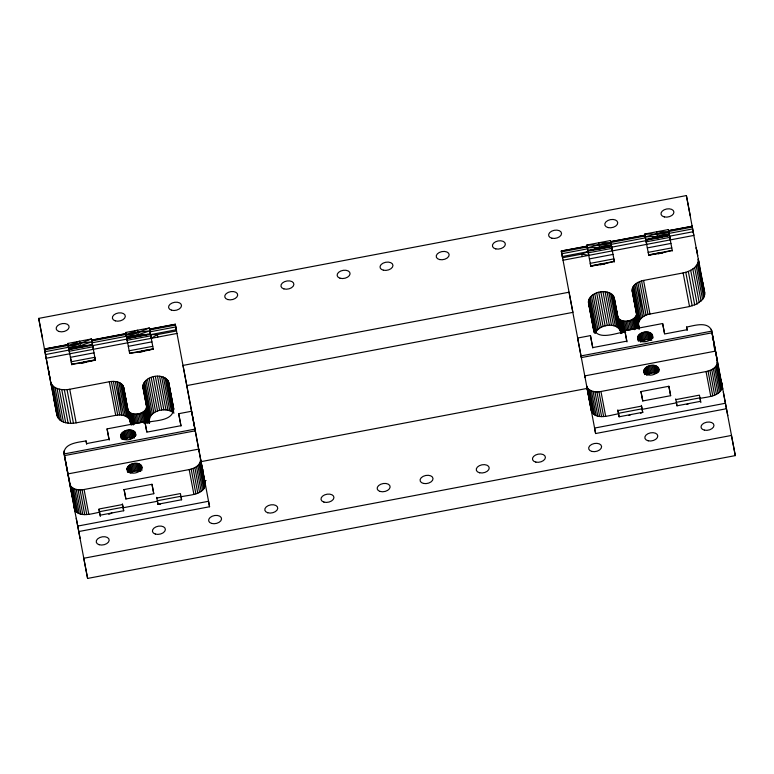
<?xml version="1.0" encoding="UTF-8"?>
<svg xmlns="http://www.w3.org/2000/svg" width="774" height="774" viewBox="0 0 774 774"><rect width="100%" height="100%" fill="white"/><g stroke="black" fill="none" stroke-linecap="round" stroke-linejoin="round"><path stroke-width="1.16" d="M637.553 337.88C638.318 331.359 651.302 329.24 652.646 336.245C651.205 342.282 639.624 344.275 637.553 337.88L637.95 339.999M643.813 371.201C644.578 364.67 657.561 362.551 658.906 369.566C657.465 375.603 645.874 377.596 643.813 371.201L644.21 373.31M153.339 349.422L149.527 329.105L175.263 324.219L194.903 429.135L64.078 453.951C63.313 443.125 78.89 442.273 86.059 440.919L86.698 444.286M92.493 344.478L91.429 338.973L67.841 343.453L68.296 345.901L68.025 344.556L44.437 349.035L50.581 381.843C52.913 389.612 62.965 390.502 69.737 389.254L109.298 381.746C114.388 380.808 121.924 381.476 123.666 387.3L127.952 410.075C131.328 417.167 146.005 414.371 146.576 406.543L142.909 387.029C143.345 375.671 164.098 371.714 168.645 382.153L173.734 408.807M195.222 430.818L64.397 455.625L69.708 483.953C71.46 489.778 78.996 490.445 84.085 489.507L189.175 469.576C194.255 468.589 201.017 465.213 200.534 459.146L194.903 429.135M123.124 507.773L122.505 504.551L98.917 509.021L100.088 515.203L123.676 510.724L123.124 507.773L157.441 501.271L157.993 504.222L181.58 499.743L181.029 496.792C188.498 494.886 204.887 495.244 205.265 483.914L200.534 459.146M639.169 328.408L632.194 290.869C631.71 284.803 638.473 281.426 643.562 280.43L683.123 272.932C689.895 271.616 698.922 267.107 698.274 259.019L686.393 195.57L38.7 318.395L51.248 385.084M625.286 331.901C616.568 332.481 598.873 341.063 593.426 329.076L588.443 302.537C588.869 291.179 609.631 287.231 614.179 297.661L617.846 317.176C621.261 324.083 634.574 321.529 636.518 314.496M639.459 329.037C635.551 321.462 642.942 314.854 649.966 314.041L689.528 306.543L697.103 303.901L702.589 299.519L704.466 296.084L704.688 292.63L702.753 282.365M640.64 413.229L642.691 412.3L642.139 409.349L676.447 402.848L677.008 405.799L700.596 401.319L700.044 398.368C707.252 396.888 721.968 396.385 722.132 385.897L711.664 330.566C707.707 320.852 693.814 325.796 686.567 327.044L687.07 329.705L664.605 333.971L662.641 323.532L624.841 330.701L626.795 341.141L592.71 347.603L590.456 335.606L577.588 338.054L580.79 354.85M149.324 420.64C149.895 410.297 165.268 407.105 172.796 412.252L166.381 378.641M120.686 435.491C121.963 429.193 135.179 427.335 135.721 434.678C133.854 440.445 122.04 442.273 120.686 435.491L121.295 438.664M126.946 468.812C128.213 462.504 141.439 460.646 141.981 467.989C140.113 473.756 128.3 475.594 126.946 468.812L127.555 471.976M642.139 409.349L641.52 406.127L617.933 410.597L618.542 413.829C610.909 414.777 595.767 421.124 591.307 410.713L586.576 385.936C588.327 391.76 595.864 392.428 600.953 391.489L706.043 371.559C711.122 370.572 717.895 367.195 717.401 361.129L712.09 332.801L581.264 357.607L580.945 355.934L711.77 331.117L711.664 330.566M621.019 333.565C619.316 321.191 599.115 323.822 595.061 333.42L588.646 299.809M131.551 436.971L129.558 439.448M651.805 340.221L645.961 339.534L640.485 342.06L639.082 334.658M131.996 430.286L133.409 437.678L128.455 437.678L124.033 439.709L122.621 432.318M139.31 463.936L140.713 471.337L134.715 470.989L130.284 473.03L128.881 465.629M655.665 365.734L657.078 373.126L652.221 372.855L647.606 374.664L646.193 367.273M108.805 514.362L111.872 512.969M628.846 415.474L630.897 414.535M686.761 404.492L688.812 403.554M150.572 334.397L149.334 327.992L125.746 332.472L126.21 334.919L125.93 333.575L91.613 340.086L91.893 341.431L91.429 338.973L68.712 347.981L80.486 345.63L91.971 341.798L80.012 343.172L68.238 345.514L79.635 341.218L80.486 345.63L91.555 345.398M149.527 329.105L149.798 330.45L149.334 327.992L126.617 337L138.391 334.649L149.885 330.817L137.917 332.181L126.143 334.532L137.53 330.237L138.778 336.661M81.502 363.17L95.357 360.094L83.515 362.058M139.407 352.189L153.262 349.113L141.419 351.077M600.508 264.747L614.324 261.399L610.628 241.662L644.945 235.151L645.216 236.496L644.761 234.048L668.349 229.568L669.578 235.973M658.422 253.766L672.229 250.418L648.631 254.888M70.105 349.471L80.486 345.63M130.09 337.716L138.391 334.649L148.356 334.436M591.201 250.273L599.502 247.206L611.315 245.077L586.856 245.029L587.311 247.477L587.04 246.132L561.305 251.018L562.553 257.742L581.729 254.104L588.056 251.656L587.04 246.132M69.07 349.848L68.383 346.278L80.012 343.172M126.975 338.867L126.288 335.297L137.917 332.181M599.889 249.218L598.66 242.794L610.841 242.62L599.028 244.739L587.398 247.854L588.085 251.424M657.794 238.237L656.555 231.813L668.746 231.639L656.933 233.758L645.303 236.873L645.99 240.443L657.407 236.225L669.22 234.096L644.761 234.048L645.303 236.873L666.259 236.041M562.321 256.542L588.056 251.656L590.785 266.15L602.52 263.634M660.425 252.653L648.689 255.168L662.708 252.943M590.785 266.15L604.804 263.924M611.673 246.954L610.444 240.55L586.856 245.029L587.398 247.854L609.457 246.993M672.345 250.999L668.533 230.681L692.13 226.202L692.401 227.556M44.437 349.035L66.883 344.943M91.661 340.25L125.968 333.739M149.566 329.269L175.301 324.383M561.305 251.018L587.079 246.296M610.628 241.662L644.984 235.315M668.533 230.681L692.169 226.366M44.582 349.887L68.18 345.417L68.025 344.556M68.18 345.417L71.711 364.293L95.308 359.823L91.767 340.937L126.085 334.436L125.93 333.575M149.672 329.956L175.408 325.08L175.263 324.219M561.46 251.869L587.195 246.993M610.783 242.514L645.1 236.012L644.945 235.151M668.688 231.532L692.285 227.063L692.13 226.202M44.931 351.744L68.518 347.265M92.116 342.795L126.423 336.284L126.085 334.436M150.021 331.814L175.756 326.938L175.408 325.08M561.798 253.727L587.534 248.841M611.121 244.371L645.439 237.86L645.1 236.012M669.036 233.39L692.624 228.92L692.285 227.063M69.757 353.795L68.867 349.006L92.464 344.536M127.662 342.814L126.781 338.025L150.446 333.904M588.772 255.372L587.882 250.583L611.547 246.461M646.677 244.391L645.787 239.601L669.384 235.132L664.74 236.37M86.64 345.997L68.867 349.006M89 345.552L91.361 345.107M131.57 337.483L126.781 338.025M133.931 337.029L148.086 334.349M609.186 246.906L587.882 250.583M645.787 239.601L654.127 238.382M656.478 237.937L662.38 236.815M68.983 349.625L92.57 345.156L93.19 348.474M126.888 338.644L150.475 334.174L150.369 333.555M587.998 251.202L611.586 246.732L611.479 246.113M645.903 240.221L669.491 235.751L669.384 235.132M45.453 354.56L69.05 350.08M92.638 345.61L126.955 339.099L126.423 336.284M176.278 329.743L150.543 334.629L157.325 334.591L176.511 330.953L175.756 326.938M611.654 247.187L645.961 240.675L645.439 237.86M669.558 236.205L693.146 231.726L692.624 228.92M69.283 351.251L92.87 346.781M127.188 340.27L150.775 335.8L150.475 334.174M588.288 252.827L611.886 248.357L611.586 246.732M646.203 241.846L669.791 237.376L669.491 235.751M46.15 358.256L176.975 333.449M563.017 260.238L693.843 235.431L693.146 231.726M70.415 357.317L94.002 352.838M128.32 346.326L151.907 341.856M589.43 258.884L613.018 254.414M647.335 247.903L670.923 243.433M129.161 350.786L152.749 346.317M648.167 252.363L671.764 247.893M126.955 339.099L129.626 353.312L153.213 348.842M590.726 265.869L614.324 261.399M186.863 385.578L572.905 312.367L569.064 292.204L183.022 365.415L209.57 506.747L78.745 531.554L69.708 483.953M50.581 381.843L56.995 415.454C59.317 423.223 69.37 424.113 76.152 422.856L115.713 415.357C122.002 413.78 131.183 416.383 130.719 424.326M86.059 440.919L86.562 443.589L109.028 439.322L107.064 428.893L144.873 421.724L146.837 432.153L180.923 425.69L178.678 413.703L191.546 411.255L194.748 428.061M143.809 423.204C151.81 419.953 173.134 422.44 173.628 408.682L168.645 382.153M67.831 473.94L198.657 449.123L198.976 450.807M715.524 351.106L584.699 375.922L585.018 377.596M201.095 461.633L587.137 388.422M124.092 489.584L151.975 484.292L153.774 493.706L125.891 498.988L124.092 489.584L125.891 498.988M640.969 391.567L668.842 386.274L670.642 395.688L642.759 400.971L640.969 391.567L642.759 400.971M203.697 480.944L206.068 480.499M156.822 498.04L180.41 493.57L181.609 499.82M675.837 399.616L699.425 395.146M99.44 511.72L123.027 507.251M157.345 500.739L180.932 496.269M618.455 413.297L642.043 408.827M676.36 402.316L699.948 397.846M74.439 508.731C78.397 518.445 92.29 513.501 99.527 512.253M642.691 412.3L619.103 416.78L618.542 413.829M77.7 526.088L208.525 501.281L209.57 506.747M720.188 378.631L721.281 380.982L725.393 403.264L594.567 428.07L595.612 433.537L726.438 408.73L735.3 455.605L87.607 578.43L83.756 558.267L731.449 435.443L735.3 455.605M129.626 353.312L143.693 351.367M71.711 364.293L85.788 362.348M656.933 233.758L668.891 232.393M599.028 244.739L610.986 243.375M157.993 504.222L160.237 504.338M588.753 255.362L581.729 254.104L582.203 256.6M645.622 341.586L642.875 340.009M668.581 230.845L668.813 232.026L668.349 229.568M645.864 239.95L646.135 241.314M610.667 241.827L610.909 243.007L610.444 240.55M561.344 251.182L595.612 433.537M44.476 349.2L44.708 350.38M125.746 332.472L126.288 335.297M123.627 415.474L117.155 381.843L121.721 415.125L115.307 381.514M67.841 343.453L68.383 346.278M697.751 255.71L696.203 247.651L696.852 251.192M722.781 388.974L721.233 380.914L721.881 384.455M50.058 378.544L48.51 370.475L49.159 374.016M686.393 195.57L690.244 215.733M704.688 292.63L698.274 259.019L699.59 265.705M698.38 260.722L704.785 294.333M727.792 415.628L723.361 392.263M711.267 329.347L722.21 387.184M725.393 403.264L726.438 408.73M698.051 262.473L704.466 296.084M712.361 337.59L712.806 339.941M713.928 345.804L714.373 348.145M717.053 362.213L721.968 388.49M716.685 365.018L721.407 389.796M697.316 264.215L703.721 297.826M715.834 366.296L720.555 391.063M696.174 265.908L702.589 299.519M714.702 367.495L719.423 392.273M694.665 267.514L701.08 301.115M713.318 368.598L718.04 393.376M692.817 268.984L699.232 302.595M711.722 369.585L716.443 394.363M709.942 370.417L714.673 395.195M690.689 270.29L697.103 303.901M708.036 371.085L712.757 395.853M688.318 271.403L694.733 305.014M706.043 371.559L710.764 396.336M685.774 272.293L692.188 305.904M683.123 272.932L689.528 306.543M686.567 327.044L687.215 330.401M699.522 395.572L700.847 402.577M662.641 323.532L664.566 333.613M675.712 398.9L677.027 405.866M643.562 280.43L649.966 314.041M652.356 334.668L652.956 337.841M658.616 367.989L659.013 370.098M651.892 333.962L652.695 338.19M658.152 367.282L658.955 371.51M641.569 280.914L647.973 314.525M651.234 333.342L652.24 338.625M657.484 366.663L658.5 371.946M650.392 332.82L651.602 339.157M656.652 366.141L657.861 372.478M649.405 332.423L650.818 339.815M639.653 281.581L646.067 315.192M648.293 332.143L649.705 339.534M654.552 365.463L655.965 372.855M637.882 282.413L644.287 316.024L636.286 283.4L642.643 317.05M647.093 332.007L648.506 339.399M653.353 365.318L654.756 372.71M645.826 332.007L647.238 339.399M652.085 365.318L653.498 372.71M644.549 332.143L645.961 339.534M650.808 365.454L652.221 372.855M634.903 284.503L641.307 318.114M643.281 332.414L644.694 339.815M649.541 365.734L650.953 373.126M633.771 285.703L640.175 319.314M642.072 332.82L643.475 340.212M648.331 366.131L649.734 373.532M632.909 286.97L639.324 320.581M632.358 288.276L638.773 321.887M640.94 333.342L642.352 340.734M647.199 366.653L648.612 374.045M632.116 289.592L638.531 323.193M632.194 290.869L639.343 328.708M636.363 315.366L638.792 328.118M639.934 333.962L641.346 341.353M635.986 316.237L638.424 328.989M645.342 367.979L646.745 375.371M635.425 317.088L637.631 328.679M638.395 335.432L639.401 340.715M644.655 368.743L645.661 374.026M634.661 317.891L636.654 328.321M637.902 336.235L638.714 340.463M644.161 369.556L644.965 373.774M637.621 337.067L638.424 341.286M643.881 370.378L644.684 374.606M633.742 318.627L635.735 329.056M632.677 319.285L634.67 329.714M631.497 319.836L633.267 329.105M630.22 320.281L631.99 329.55M628.894 320.6L630.665 329.869M627.424 320.881L629.194 330.15M626.069 321.065L627.84 330.343M641.394 405.412L642.72 412.378M624.724 321.123L626.485 330.392M623.418 321.036L625.624 332.627M624.841 330.701L626.969 341.905M622.19 320.813L624.395 332.404M621.058 320.465L623.273 332.056M620.071 320.001L622.499 332.743M619.229 319.42L621.88 333.323M618.571 318.743L621.222 332.646M614.179 297.661L620.98 333.052M617.846 317.176L620.932 333.401M613.753 296.374L620.168 329.985M612.989 295.194L619.403 328.805M611.905 294.149L618.32 327.76M610.541 293.269L616.955 326.87M608.915 292.562L615.33 326.173M607.087 292.069L613.501 325.68M605.104 291.798L611.508 325.409M603.014 291.75L609.419 325.361M600.876 291.933L607.28 325.544M598.747 292.33L605.162 325.941M596.696 292.949L603.101 326.56M617.807 409.881L619.123 416.847M594.761 293.762L601.175 327.363M593.01 294.739L599.424 328.35M591.491 295.871L597.896 329.482M590.233 297.119L596.638 330.721M589.275 298.445L595.69 332.046M588.366 301.192L594.335 332.481M588.443 302.537L594.19 332.675M590.456 335.606L592.807 347.932M600.953 391.489L605.674 416.267M598.921 391.77L603.643 416.547M596.899 391.857L601.63 416.625M594.945 391.721L599.666 416.499M593.097 391.392L597.828 416.17M591.413 390.87L596.135 415.648M589.923 390.164L594.645 414.941M588.666 389.303L593.387 414.071M587.669 388.287L592.4 413.064M586.973 387.155L591.704 411.932M200.611 460.424L205.342 485.201M200.369 461.73L205.1 486.507M199.818 463.036L204.539 487.813M198.966 464.313L203.688 489.081M197.834 465.513L202.556 490.29M196.451 466.616L201.172 491.393M194.845 467.602L199.576 492.38M193.074 468.434L197.796 493.212M191.168 469.102L195.89 493.87M178.678 413.703L181.029 426.019M189.175 469.576L193.897 494.354M168.229 380.866L173.753 409.843M167.465 379.686L173.869 413.297M157.79 337.087L157.325 334.591L151.24 338.325L150.775 335.8M165.007 377.751L171.422 411.362M163.391 377.054L169.796 410.665M161.563 376.561L167.968 410.172M159.57 376.29L165.984 409.901M157.48 376.241L163.895 409.852M155.342 376.416L161.756 410.026M153.223 376.822L159.628 410.433M151.162 377.441L157.577 411.042M149.237 378.244L155.642 411.855M147.486 379.231L153.891 412.842M145.957 380.363L152.372 413.964M144.699 381.601L151.114 415.212M143.751 382.927L150.156 416.538M143.122 384.301L149.527 417.912M142.842 385.684L149.247 419.285M142.909 387.029L149.672 422.768M146.625 407.395L149.498 422.469M146.47 408.275L149.343 423.339M146.093 409.146L148.753 423.049M145.531 409.988L147.96 422.739M144.777 410.791L147.205 423.542M143.848 411.526L146.063 423.117M144.873 421.724L146.799 431.805M142.784 412.184L144.777 422.614M141.603 412.736L143.374 422.014M156.696 497.324L158.022 504.29M140.326 413.181L142.097 422.449M139.001 413.5L140.771 422.778M137.53 413.78L139.301 423.049M136.176 413.974L137.946 423.243M134.831 414.022L136.601 423.291M133.525 413.935L135.295 423.214M132.296 413.722L134.279 424.152M135.276 432.327L135.885 435.491M141.536 465.638L141.942 467.757M131.164 413.374L133.38 424.955M134.715 431.66L135.518 435.888M140.974 464.981L141.981 470.253M133.96 431.089L134.976 436.372M140.22 464.4L141.226 469.683M130.177 412.9L132.383 424.491M133.051 430.625L134.463 438.016M129.335 412.319L131.773 425.071M128.678 411.642L131.106 424.394M128.213 410.888L130.864 424.8M138.256 463.597L139.668 470.989M123.666 387.3L130.603 423.988M123.279 386.081L129.684 419.692M122.573 384.949L128.987 418.56M130.835 430.073L132.248 437.465M137.095 463.384L138.498 470.786M121.586 383.943L128 417.554M129.597 430.005L131.009 437.397M135.856 463.316L137.269 470.708M120.328 383.072L126.743 416.683M128.32 430.073L129.732 437.465M134.579 463.384L135.992 470.786M118.838 382.366L125.253 415.977M127.042 430.276L128.455 437.678M133.302 463.597L134.715 470.989M125.794 430.615L127.207 438.016M132.054 463.936L133.467 471.327M124.624 431.079L126.036 438.481M130.883 464.4L132.296 471.792M123.55 431.65L124.962 439.052M129.809 464.971L131.222 472.363M113.352 381.389L119.757 414.999M121.847 433.053L123.056 439.39M128.107 466.374L129.316 472.711M111.33 381.466L117.745 415.077M121.257 433.846L122.263 439.129M127.517 467.167L128.523 472.44M120.87 434.669L121.673 438.897M127.13 467.98L127.933 472.208M109.298 381.746L115.713 415.357M122.389 503.835L123.705 510.801M107.064 428.893L109.202 440.096M99.004 509.447L100.339 516.461M69.737 389.254L76.152 422.856M67.028 389.632L73.443 423.233M84.085 489.507L88.807 514.284M64.339 389.738L70.753 423.339M82.054 489.787L86.775 514.565M61.736 389.564L68.141 423.175M80.032 489.874L84.763 514.642M59.269 389.128L65.684 422.739M78.077 489.739L82.799 514.516M57.024 388.432L63.429 422.043M76.229 489.41L80.96 514.188M74.546 488.887L79.267 513.665M55.031 387.493L61.446 421.095M73.056 488.181L77.777 512.959M53.358 386.332L59.772 419.934M71.798 487.32L76.52 512.088M52.042 384.978L58.447 418.589M64.136 450.797L64.581 453.148M38.7 318.395L42.551 338.557M51.103 383.469L57.518 417.08M70.802 486.304L75.533 511.082M53.89 399.016L56.995 415.454M63.894 452.113L73.066 500.178M63.971 453.39L74.826 509.95M76.278 518.348L80.099 538.452M645.961 240.675L648.757 255.468M668.871 386.245L670.642 395.688M614.44 261.98L613.859 258.874L590.262 263.344L590.659 265.414M152.004 484.263L153.774 493.706M95.434 360.403L94.844 357.298L71.256 361.768L71.837 364.873M70.773 358.739L71.131 360.665M78.745 531.554L87.607 578.43M669.791 237.376L670.265 239.921M611.886 248.357L612.36 250.902M74.188 507.28L73.54 503.739L75.088 511.798L73.511 502.519M91.613 340.086L91.767 340.937M202.672 469.934L202.227 467.564L202.711 469.915M267.727 512.756A6.55 4.064 -10.8 0 0 277.74 508.392A6.55 4.064 -10.8 0 0 268.355 505.567A6.55 4.064 -10.8 0 0 267.727 512.756M211.534 523.408A6.55 4.064 -10.8 0 0 221.548 519.044A6.55 4.064 -10.8 0 0 212.173 516.229A6.55 4.064 -10.8 0 0 211.534 523.408M155.342 534.07A6.55 4.064 -10.8 0 0 165.365 529.706A6.55 4.064 -10.8 0 0 155.98 526.881A6.55 4.064 -10.8 0 0 155.342 534.07M323.909 502.094A6.55 4.064 -10.8 0 0 333.933 497.73A6.55 4.064 -10.8 0 0 324.548 494.915A6.55 4.064 -10.8 0 0 323.909 502.094M380.102 491.442A6.55 4.064 -10.8 0 0 390.125 487.078A6.55 4.064 -10.8 0 0 380.74 484.253A6.55 4.064 -10.8 0 0 380.102 491.442M59.095 331.504A6.55 4.064 -10.8 0 0 69.118 327.141A6.55 4.064 -10.8 0 0 59.733 324.316A6.55 4.064 -10.8 0 0 59.095 331.504M115.287 320.852A6.55 4.064 -10.8 0 0 125.311 316.489A6.55 4.064 -10.8 0 0 115.926 313.663A6.55 4.064 -10.8 0 0 115.287 320.852M171.48 310.19A6.55 4.064 -10.8 0 0 181.503 305.827A6.55 4.064 -10.8 0 0 172.118 303.011A6.55 4.064 -10.8 0 0 171.48 310.19M227.672 299.538A6.55 4.064 -10.8 0 0 237.686 295.175A6.55 4.064 -10.8 0 0 228.311 292.349A6.55 4.064 -10.8 0 0 227.672 299.538M283.864 288.886A6.55 4.064 -10.8 0 0 293.878 284.522A6.55 4.064 -10.8 0 0 284.493 281.697A6.55 4.064 -10.8 0 0 283.864 288.886M340.047 278.224A6.55 4.064 -10.8 0 0 350.071 273.861A6.55 4.064 -10.8 0 0 340.686 271.045A6.55 4.064 -10.8 0 0 340.047 278.224M99.149 544.722A6.55 4.064 -10.8 0 0 109.173 540.358A6.55 4.064 -10.8 0 0 99.788 537.533A6.55 4.064 -10.8 0 0 99.149 544.722M608.171 227.595A6.55 4.064 -10.8 0 0 617.739 222.757A6.55 4.064 -10.8 0 0 607.871 220.503A6.55 4.064 -10.8 0 0 608.171 227.595M551.988 238.247A6.55 4.064 -10.8 0 0 561.547 233.419A6.55 4.064 -10.8 0 0 551.678 231.165A6.55 4.064 -10.8 0 0 551.988 238.247M495.795 248.899A6.55 4.064 -10.8 0 0 505.354 244.071A6.55 4.064 -10.8 0 0 495.486 241.817A6.55 4.064 -10.8 0 0 495.795 248.899M439.603 259.561A6.55 4.064 -10.8 0 0 449.162 254.723A6.55 4.064 -10.8 0 0 439.293 252.479A6.55 4.064 -10.8 0 0 439.603 259.561M383.411 270.213A6.55 4.064 -10.8 0 0 392.969 265.385A6.55 4.064 -10.8 0 0 383.111 263.131A6.55 4.064 -10.8 0 0 383.411 270.213M704.417 430.151A6.55 4.064 -10.8 0 0 713.976 425.323A6.55 4.064 -10.8 0 0 704.108 423.068A6.55 4.064 -10.8 0 0 704.417 430.151M648.225 440.812A6.55 4.064 -10.8 0 0 657.784 435.975A6.55 4.064 -10.8 0 0 647.925 433.721A6.55 4.064 -10.8 0 0 648.225 440.812M592.033 451.465A6.55 4.064 -10.8 0 0 601.601 446.627A6.55 4.064 -10.8 0 0 591.733 444.382A6.55 4.064 -10.8 0 0 592.033 451.465M535.85 462.117A6.55 4.064 -10.8 0 0 545.409 457.289A6.55 4.064 -10.8 0 0 535.54 455.035A6.55 4.064 -10.8 0 0 535.85 462.117M479.657 472.779A6.55 4.064 -10.8 0 0 489.216 467.941A6.55 4.064 -10.8 0 0 479.348 465.687A6.55 4.064 -10.8 0 0 479.657 472.779M423.465 483.431A6.55 4.064 -10.8 0 0 433.024 478.603A6.55 4.064 -10.8 0 0 423.155 476.349A6.55 4.064 -10.8 0 0 423.465 483.431M664.363 216.933A6.55 4.064 -10.8 0 0 673.922 212.105A6.55 4.064 -10.8 0 0 664.063 209.851A6.55 4.064 -10.8 0 0 664.363 216.933"/></g></svg>
